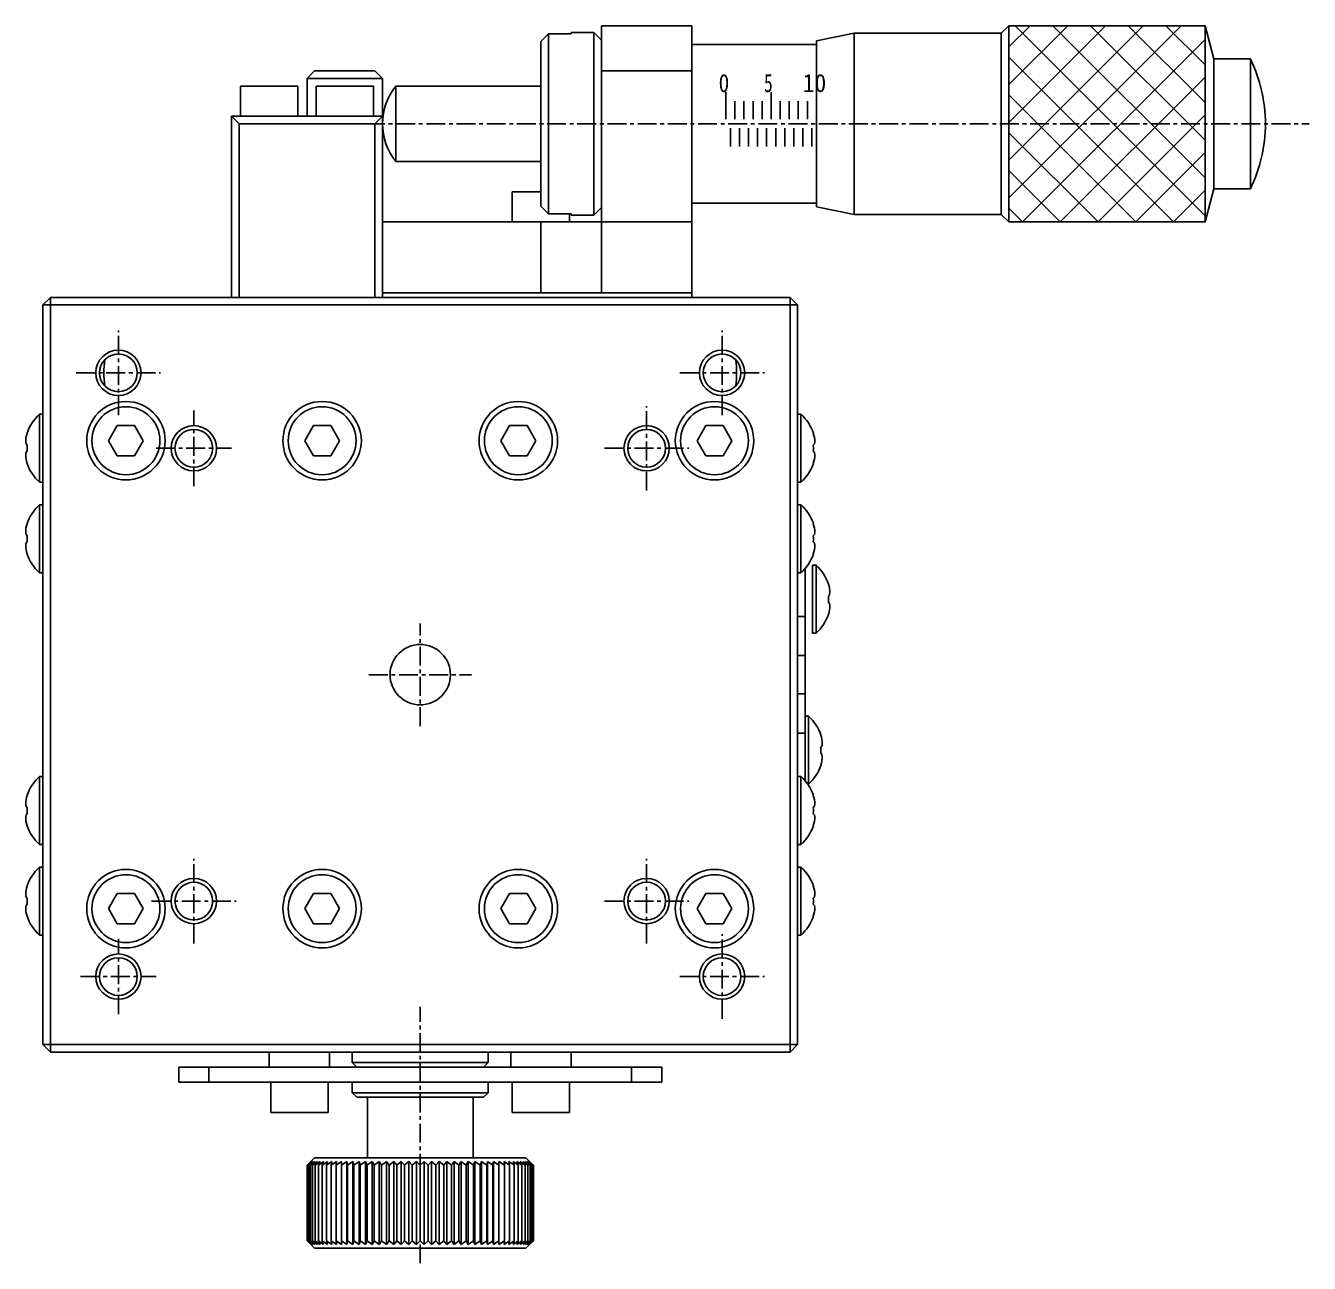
# Model space of a CAD drawing. Extents: x 81 to 407, y 46 to 311.
# Drawn here: x 152.3 to 237.3, y 125.7 to 207.7 of the extents above; entities that cross this region are included whole.
import ezdxf

# ---------------------------------------------------------------- set-up
doc = ezdxf.new("R2010")
doc.units = 0
doc.linetypes.add('CENTER', pattern=[2, 1.25, -0.25, 0.25, -0.25])
doc.layers.get('0').update_dxf_attribs({"linetype": 'CONTINUOUS'})
doc.layers.add('CENTER', color=1, linetype='CENTER')

msp = doc.modelspace()

# ---------------------------------------------------------------- linework, layer by layer
at = {"color": 7, "linetype": 'CONTINUOUS'}
for p, q in [((196.403, 207.692), (190.403, 207.692)), ((190.403, 207.692), (190.403, 204.692)), ((196.403, 204.692), (196.403, 207.692)), ((217.403, 207.692), (216.903, 207.192)), ((217.403, 207.692), (217.403, 194.692)), ((230.403, 207.692), (217.403, 207.692)), ((230.992, 205.492), (230.403, 207.692)), ((230.403, 194.692), (230.403, 207.692)), ((186.403, 206.651), (186.903, 207.159)), ((186.903, 195.225), (186.903, 207.159)), ((186.903, 207.159), (188.403, 207.159)), ((189.903, 207.242), (188.403, 207.242)), ((188.403, 207.159), (188.403, 207.242)), ((189.903, 195.142), (189.903, 207.242)), ((190.403, 206.742), (189.903, 207.242)), ((207.153, 207.192), (204.653, 206.692)), ((204.653, 195.692), (204.653, 206.692)), ((207.153, 195.192), (207.153, 207.192)), ((216.903, 207.192), (207.153, 207.192)), ((216.903, 195.192), (216.903, 207.192)), ((186.403, 195.733), (186.403, 206.651)), ((204.653, 206.442), (196.403, 206.442)), ((233.403, 205.492), (230.992, 205.492)), ((230.992, 196.892), (230.992, 205.492)), ((233.403, 196.892), (233.403, 205.492)), ((171.403, 204.692), (170.903, 204.192)), ((170.903, 201.692), (170.903, 204.192)), ((175.903, 204.192), (170.903, 204.192)), ((171.403, 204.692), (175.403, 204.692)), ((175.903, 204.192), (175.403, 204.692)), ((175.903, 204.192), (175.903, 201.692)), ((190.403, 204.692), (196.403, 204.692)), ((190.403, 204.692), (190.403, 194.692)), ((196.403, 204.692), (196.403, 194.692)), ((170.303, 203.692), (166.503, 203.692)), ((166.503, 203.692), (166.503, 201.692)), ((170.303, 201.692), (170.303, 203.692)), ((171.503, 203.692), (171.503, 201.692)), ((175.303, 203.692), (171.503, 203.692)), ((175.303, 201.692), (175.303, 203.692)), ((186.403, 203.692), (176.78, 203.692)), ((176.78, 198.692), (176.78, 203.692)), ((198.653, 201.492), (198.653, 203.292)), ((201.653, 201.492), (201.653, 203.292)), ((204.653, 201.492), (204.653, 203.292)), ((199.253, 201.492), (199.253, 202.692)), ((199.853, 201.492), (199.853, 202.692)), ((200.453, 201.492), (200.453, 202.692)), ((201.053, 201.492), (201.053, 202.692)), ((202.253, 201.492), (202.253, 202.692)), ((202.853, 201.492), (202.853, 202.692)), ((203.453, 201.492), (203.453, 202.692)), ((204.053, 201.492), (204.053, 202.692)), ((165.903, 189.692), (165.903, 201.692)), ((165.903, 201.692), (175.903, 201.692)), ((165.903, 201.692), (166.403, 201.192)), ((175.903, 201.692), (175.403, 201.192)), ((175.903, 201.692), (175.903, 189.692)), ((166.403, 201.192), (166.403, 189.692)), ((175.403, 201.192), (166.403, 201.192)), ((175.403, 189.692), (175.403, 201.192)), ((198.953, 199.692), (198.953, 200.892)), ((199.553, 199.692), (199.553, 200.892)), ((200.153, 199.692), (200.153, 200.892)), ((200.753, 199.692), (200.753, 200.892)), ((201.353, 199.692), (201.353, 200.892)), ((201.953, 199.692), (201.953, 200.892)), ((202.553, 199.692), (202.553, 200.892)), ((203.153, 199.692), (203.153, 200.892)), ((203.153, 199.692), (203.153, 200.892)), ((203.753, 199.692), (203.753, 200.892)), ((204.353, 199.692), (204.353, 200.892)), ((176.78, 198.692), (186.403, 198.692)), ((184.503, 196.692), (184.503, 194.692)), ((184.503, 196.692), (186.403, 196.692)), ((230.403, 194.692), (230.992, 196.892)), ((230.992, 196.892), (233.403, 196.892)), ((186.903, 195.225), (186.403, 195.733)), ((189.903, 195.142), (190.403, 195.642)), ((196.403, 195.942), (204.653, 195.942)), ((204.653, 195.692), (207.153, 195.192)), ((188.403, 195.225), (186.903, 195.225)), ((188.303, 194.692), (188.303, 195.225)), ((188.403, 195.142), (188.403, 195.225)), ((188.403, 195.142), (189.903, 195.142)), ((207.153, 195.192), (216.903, 195.192)), ((216.903, 195.192), (217.403, 194.692)), ((186.403, 194.692), (175.903, 194.692)), ((186.403, 194.692), (190.403, 194.692)), ((196.403, 194.692), (190.403, 194.692)), ((190.403, 194.692), (190.403, 189.992)), ((196.403, 189.992), (196.403, 194.692)), ((217.403, 194.692), (230.403, 194.692)), ((153.903, 189.692), (153.403, 189.192)), ((153.903, 189.692), (166.403, 189.692)), ((153.903, 189.692), (153.903, 189.192)), ((166.403, 189.692), (175.403, 189.692)), ((175.403, 189.692), (166.403, 189.692)), ((175.403, 189.692), (202.903, 189.692)), ((175.903, 189.992), (186.403, 189.992)), ((190.403, 189.992), (186.403, 189.992)), ((196.403, 189.992), (190.403, 189.992)), ((196.403, 189.992), (196.403, 189.692)), ((203.403, 189.192), (202.903, 189.692)), ((202.903, 189.692), (202.903, 189.192)), ((153.403, 140.192), (153.403, 189.192)), ((153.403, 189.192), (153.903, 189.192)), ((202.903, 189.192), (153.903, 189.192)), ((153.903, 189.192), (153.903, 140.192)), ((202.903, 140.192), (202.903, 189.192)), ((203.403, 189.192), (202.903, 189.192)), ((203.403, 189.192), (203.403, 140.192)), ((153.403, 181.942), (153.174, 181.942)), ((153.174, 177.442), (153.174, 181.942)), ((157.748, 180.192), (158.325, 181.192)), ((158.325, 181.192), (159.48, 181.192)), ((159.48, 181.192), (160.057, 180.192)), ((170.748, 180.192), (171.325, 181.192)), ((171.325, 181.192), (172.48, 181.192)), ((172.48, 181.192), (173.057, 180.192)), ((183.748, 180.192), (184.325, 181.192)), ((184.325, 181.192), (185.48, 181.192)), ((185.48, 181.192), (186.057, 180.192)), ((196.748, 180.192), (197.325, 181.192)), ((197.325, 181.192), (198.48, 181.192)), ((198.48, 181.192), (199.057, 180.192)), ((203.631, 181.942), (203.403, 181.942)), ((203.631, 177.442), (203.631, 181.942)), ((152.358, 180.693), (152.353, 180.699)), ((204.447, 180.693), (204.452, 180.699)), ((152.287, 179.978), (152.263, 180.106)), ((152.28, 179.384), (152.33, 179.476)), ((152.358, 179.892), (152.287, 179.978)), ((152.33, 179.476), (152.358, 179.492)), ((152.354, 179.761), (152.358, 179.892)), ((152.354, 179.629), (152.354, 179.761)), ((152.358, 179.492), (152.354, 179.629)), ((158.325, 179.192), (157.748, 180.192)), ((160.057, 180.192), (159.48, 179.192)), ((171.325, 179.192), (170.748, 180.192)), ((173.057, 180.192), (172.48, 179.192)), ((184.325, 179.192), (183.748, 180.192)), ((186.057, 180.192), (185.48, 179.192)), ((197.325, 179.192), (196.748, 180.192)), ((199.057, 180.192), (198.48, 179.192)), ((204.447, 179.892), (204.518, 179.978)), ((204.451, 179.761), (204.447, 179.892)), ((204.447, 179.492), (204.451, 179.629)), ((204.476, 179.476), (204.447, 179.492)), ((204.451, 179.629), (204.451, 179.761)), ((204.525, 179.384), (204.476, 179.476)), ((204.518, 179.978), (204.543, 180.106)), ((152.262, 179.274), (152.28, 179.384)), ((152.353, 178.685), (152.358, 178.691)), ((159.48, 179.192), (158.325, 179.192)), ((172.48, 179.192), (171.325, 179.192)), ((185.48, 179.192), (184.325, 179.192)), ((198.48, 179.192), (197.325, 179.192)), ((204.452, 178.685), (204.447, 178.691)), ((204.543, 179.274), (204.525, 179.384)), ((153.174, 177.442), (153.403, 177.442)), ((203.403, 177.442), (203.631, 177.442)), ((153.403, 175.942), (153.174, 175.942)), ((153.174, 171.442), (153.174, 175.942)), ((203.631, 175.942), (203.403, 175.942)), ((203.631, 171.442), (203.631, 175.942)), ((152.358, 174.693), (152.353, 174.699)), ((204.447, 174.693), (204.452, 174.699)), ((152.287, 173.978), (152.263, 174.106)), ((152.358, 173.892), (152.287, 173.978)), ((152.354, 173.761), (152.358, 173.892)), ((152.354, 173.629), (152.354, 173.761)), ((152.358, 173.492), (152.354, 173.629)), ((204.447, 173.892), (204.518, 173.978)), ((204.451, 173.761), (204.447, 173.892)), ((204.447, 173.492), (204.451, 173.629)), ((204.451, 173.629), (204.451, 173.761)), ((204.518, 173.978), (204.543, 174.106)), ((152.262, 173.274), (152.28, 173.384)), ((152.28, 173.384), (152.33, 173.476)), ((152.33, 173.476), (152.358, 173.492)), ((152.353, 172.685), (152.358, 172.691)), ((204.476, 173.476), (204.447, 173.492)), ((204.452, 172.685), (204.447, 172.691)), ((204.525, 173.384), (204.476, 173.476)), ((204.543, 173.274), (204.525, 173.384)), ((204.403, 171.942), (204.403, 167.442)), ((204.631, 171.942), (204.403, 171.942)), ((204.631, 171.942), (204.631, 167.442)), ((153.174, 171.442), (153.403, 171.442)), ((203.403, 171.442), (203.631, 171.442)), ((203.903, 171.724), (203.903, 168.558)), ((205.452, 170.699), (205.447, 170.693)), ((205.543, 170.11), (205.525, 170)), ((205.476, 169.908), (205.447, 169.892)), ((205.447, 169.892), (205.451, 169.755)), ((205.451, 169.623), (205.447, 169.492)), ((205.447, 169.492), (205.518, 169.406)), ((205.451, 169.755), (205.451, 169.623)), ((205.525, 170), (205.476, 169.908)), ((205.518, 169.406), (205.543, 169.278)), ((203.903, 168.558), (203.903, 165.96)), ((205.447, 168.691), (205.452, 168.685)), ((204.403, 167.442), (204.631, 167.442)), ((203.903, 165.96), (203.903, 163.424)), ((203.903, 163.424), (203.903, 160.826)), ((204.131, 161.942), (203.903, 161.942)), ((204.131, 161.942), (204.131, 157.442)), ((203.903, 160.826), (203.903, 157.66)), ((204.952, 160.699), (204.947, 160.693)), ((204.976, 159.908), (204.947, 159.892)), ((204.947, 159.892), (204.951, 159.755)), ((205.025, 160), (204.976, 159.908)), ((205.043, 160.11), (205.025, 160)), ((204.951, 159.623), (204.947, 159.492)), ((204.947, 159.492), (205.018, 159.406)), ((204.951, 159.755), (204.951, 159.623)), ((205.018, 159.406), (205.043, 159.278)), ((204.947, 158.691), (204.952, 158.685)), ((153.174, 157.942), (153.174, 153.442)), ((153.403, 157.942), (153.174, 157.942)), ((203.631, 157.942), (203.403, 157.942)), ((203.631, 157.942), (203.631, 153.442)), ((204.071, 157.442), (204.131, 157.442)), ((152.353, 156.699), (152.358, 156.693)), ((204.452, 156.699), (204.447, 156.693)), ((152.262, 156.11), (152.28, 156)), ((152.28, 156), (152.33, 155.908)), ((152.33, 155.908), (152.358, 155.892)), ((152.358, 155.892), (152.354, 155.755)), ((152.354, 155.755), (152.354, 155.623)), ((204.476, 155.908), (204.447, 155.892)), ((204.447, 155.892), (204.451, 155.755)), ((204.451, 155.755), (204.451, 155.623)), ((204.525, 156), (204.476, 155.908)), ((204.543, 156.11), (204.525, 156)), ((152.287, 155.406), (152.263, 155.278)), ((152.358, 155.492), (152.287, 155.406)), ((152.354, 155.623), (152.358, 155.492)), ((204.451, 155.623), (204.447, 155.492)), ((204.447, 155.492), (204.518, 155.406)), ((204.518, 155.406), (204.543, 155.278)), ((152.358, 154.691), (152.353, 154.685)), ((204.447, 154.691), (204.452, 154.685)), ((153.174, 153.442), (153.403, 153.442)), ((203.403, 153.442), (203.631, 153.442)), ((153.174, 151.942), (153.174, 147.442)), ((153.403, 151.942), (153.174, 151.942)), ((203.631, 151.942), (203.403, 151.942)), ((203.631, 151.942), (203.631, 147.442)), ((152.353, 150.699), (152.358, 150.693)), ((204.452, 150.699), (204.447, 150.693)), ((152.262, 150.11), (152.28, 150)), ((152.28, 150), (152.33, 149.908)), ((152.33, 149.908), (152.358, 149.892)), ((152.358, 149.892), (152.354, 149.755)), ((152.354, 149.755), (152.354, 149.623)), ((157.748, 149.192), (158.325, 150.192)), ((158.325, 150.192), (159.48, 150.192)), ((159.48, 150.192), (160.057, 149.192)), ((170.748, 149.192), (171.325, 150.192)), ((171.325, 150.192), (172.48, 150.192)), ((172.48, 150.192), (173.057, 149.192)), ((183.748, 149.192), (184.325, 150.192)), ((184.325, 150.192), (185.48, 150.192)), ((185.48, 150.192), (186.057, 149.192)), ((196.748, 149.192), (197.325, 150.192)), ((197.325, 150.192), (198.48, 150.192)), ((198.48, 150.192), (199.057, 149.192)), ((204.476, 149.908), (204.447, 149.892)), ((204.447, 149.892), (204.451, 149.755)), ((204.451, 149.755), (204.451, 149.623)), ((204.525, 150), (204.476, 149.908)), ((204.543, 150.11), (204.525, 150)), ((152.287, 149.406), (152.263, 149.278)), ((152.358, 149.492), (152.287, 149.406)), ((152.354, 149.623), (152.358, 149.492)), ((158.325, 148.192), (157.748, 149.192)), ((160.057, 149.192), (159.48, 148.192)), ((171.325, 148.192), (170.748, 149.192)), ((173.057, 149.192), (172.48, 148.192)), ((184.325, 148.192), (183.748, 149.192)), ((186.057, 149.192), (185.48, 148.192)), ((197.325, 148.192), (196.748, 149.192)), ((199.057, 149.192), (198.48, 148.192)), ((204.451, 149.623), (204.447, 149.492)), ((204.447, 149.492), (204.518, 149.406)), ((204.518, 149.406), (204.543, 149.278)), ((152.358, 148.691), (152.353, 148.685)), ((159.48, 148.192), (158.325, 148.192)), ((172.48, 148.192), (171.325, 148.192)), ((185.48, 148.192), (184.325, 148.192)), ((198.48, 148.192), (197.325, 148.192)), ((204.447, 148.691), (204.452, 148.685)), ((153.174, 147.442), (153.403, 147.442)), ((203.403, 147.442), (203.631, 147.442)), ((153.403, 140.192), (153.903, 139.692)), ((153.903, 140.192), (153.403, 140.192)), ((153.903, 140.192), (202.903, 140.192)), ((153.903, 140.192), (153.903, 139.692)), ((202.903, 139.692), (153.903, 139.692)), ((168.403, 139.692), (168.403, 138.692)), ((172.403, 138.692), (172.403, 139.692)), ((173.903, 139.692), (173.903, 138.992)), ((182.903, 138.992), (182.903, 139.692)), ((184.403, 139.692), (184.403, 138.692)), ((188.403, 138.692), (188.403, 139.692)), ((202.903, 139.692), (203.403, 140.192)), ((202.903, 140.192), (203.403, 140.192)), ((202.903, 140.192), (202.903, 139.692)), ((162.403, 138.692), (162.403, 137.692)), ((164.403, 138.692), (162.403, 138.692)), ((192.403, 138.692), (164.403, 138.692)), ((182.903, 138.992), (173.903, 138.992)), ((173.903, 138.992), (174.203, 138.692)), ((182.603, 138.692), (182.903, 138.992)), ((194.403, 138.692), (192.403, 138.692)), ((194.403, 138.692), (194.403, 137.692)), ((164.403, 137.692), (162.403, 137.692)), ((192.403, 137.692), (164.403, 137.692)), ((168.503, 137.692), (168.503, 135.692)), ((172.303, 135.692), (172.303, 137.692)), ((173.903, 137.692), (173.903, 136.992)), ((182.903, 136.992), (173.903, 136.992)), ((173.903, 136.992), (174.203, 136.692)), ((182.603, 136.692), (182.903, 136.992)), ((182.903, 136.992), (182.903, 137.692)), ((184.503, 137.692), (184.503, 135.692)), ((188.303, 135.692), (188.303, 137.692)), ((194.403, 137.692), (192.403, 137.692)), ((174.203, 136.692), (182.603, 136.692)), ((174.903, 136.692), (174.903, 132.692)), ((181.903, 132.692), (181.903, 136.692)), ((172.303, 135.692), (168.503, 135.692)), ((188.303, 135.692), (184.503, 135.692)), ((171.403, 132.692), (171.151, 132.441)), ((171.403, 132.692), (178.403, 132.692)), ((178.403, 132.692), (185.403, 132.692)), ((185.654, 132.441), (185.403, 132.692)), ((171.151, 132.441), (170.907, 132.192)), ((170.907, 132.192), (171.169, 132.441)), ((170.907, 127.192), (170.907, 132.192)), ((171.169, 132.441), (170.944, 132.192)), ((170.944, 132.192), (171.222, 132.441)), ((170.944, 127.192), (170.944, 132.192)), ((171.222, 132.441), (171.017, 132.192)), ((171.017, 132.192), (171.31, 132.441)), ((171.017, 127.192), (171.017, 132.192)), ((171.31, 132.441), (171.125, 132.192)), ((171.125, 132.192), (171.432, 132.441)), ((171.125, 127.192), (171.125, 132.192)), ((171.432, 132.441), (171.27, 132.192)), ((171.27, 132.192), (171.589, 132.441)), ((171.27, 127.192), (171.27, 132.192)), ((171.589, 132.441), (171.449, 132.192)), ((171.449, 132.192), (171.778, 132.441)), ((171.449, 127.192), (171.449, 132.192)), ((171.778, 132.441), (171.662, 132.192)), ((171.662, 132.192), (172, 132.441)), ((171.662, 127.192), (171.662, 132.192)), ((172, 132.441), (171.907, 132.192)), ((171.907, 132.192), (172.253, 132.441)), ((171.907, 127.192), (171.907, 132.192)), ((172.253, 132.441), (172.185, 132.192)), ((172.185, 132.192), (172.536, 132.441)), ((172.185, 127.192), (172.185, 132.192)), ((172.536, 132.441), (172.493, 132.192)), ((172.493, 132.192), (172.848, 132.441)), ((172.493, 127.192), (172.493, 132.192)), ((172.829, 132.192), (173.186, 132.441)), ((172.848, 132.441), (172.829, 132.192)), ((172.829, 127.192), (172.829, 132.192)), ((173.186, 126.943), (173.186, 132.441)), ((173.186, 132.441), (173.193, 132.192)), ((173.193, 132.192), (173.551, 132.441)), ((173.193, 127.192), (173.193, 132.192)), ((173.551, 126.943), (173.551, 132.441)), ((173.551, 132.441), (173.582, 132.192)), ((173.582, 132.192), (173.938, 132.441)), ((173.582, 127.192), (173.582, 132.192)), ((173.938, 126.943), (173.938, 132.441)), ((173.938, 132.441), (173.994, 132.192)), ((173.994, 132.192), (174.348, 132.441)), ((173.994, 127.192), (173.994, 132.192)), ((174.348, 126.943), (174.348, 132.441)), ((174.348, 132.441), (174.428, 132.192)), ((174.428, 132.192), (174.777, 132.441)), ((174.428, 127.192), (174.428, 132.192)), ((174.777, 126.943), (174.777, 132.441)), ((174.777, 132.441), (174.882, 132.192)), ((174.882, 132.192), (175.224, 132.441)), ((174.882, 127.192), (174.882, 132.192)), ((175.224, 126.943), (175.224, 132.441)), ((175.224, 132.441), (175.352, 132.192)), ((175.352, 132.192), (175.686, 132.441)), ((175.352, 127.192), (175.352, 132.192)), ((175.686, 126.943), (175.686, 132.441)), ((175.686, 132.441), (175.838, 132.192)), ((175.838, 132.192), (176.162, 132.441)), ((175.838, 127.192), (175.838, 132.192)), ((176.162, 126.943), (176.162, 132.441)), ((176.162, 132.441), (176.335, 132.192)), ((176.335, 132.192), (176.648, 132.441)), ((176.335, 127.192), (176.335, 132.192)), ((176.648, 126.943), (176.648, 132.441)), ((176.648, 132.441), (176.843, 132.192)), ((176.843, 132.192), (177.143, 132.441)), ((176.843, 127.192), (176.843, 132.192)), ((177.143, 126.943), (177.143, 132.441)), ((177.143, 132.441), (177.359, 132.192)), ((177.359, 132.192), (177.645, 132.441)), ((177.359, 127.192), (177.359, 132.192)), ((177.645, 132.441), (177.879, 132.192)), ((177.645, 126.943), (177.645, 132.441)), ((177.879, 132.192), (178.15, 132.441)), ((177.879, 127.192), (177.879, 132.192)), ((178.15, 126.943), (178.15, 132.441)), ((178.15, 132.441), (178.403, 132.192)), ((178.403, 132.192), (178.656, 132.441)), ((178.403, 127.192), (178.403, 132.192)), ((178.656, 126.943), (178.656, 132.441)), ((178.656, 132.441), (178.926, 132.192)), ((178.926, 132.192), (179.161, 132.441)), ((178.926, 127.192), (178.926, 132.192)), ((179.161, 126.943), (179.161, 132.441)), ((179.161, 132.441), (179.446, 132.192)), ((179.446, 132.192), (179.662, 132.441)), ((179.446, 127.192), (179.446, 132.192)), ((179.662, 126.943), (179.662, 132.441)), ((179.662, 132.441), (179.962, 132.192)), ((179.962, 132.192), (180.157, 132.441)), ((179.962, 127.192), (179.962, 132.192)), ((180.157, 126.943), (180.157, 132.441)), ((180.157, 132.441), (180.47, 132.192)), ((180.47, 132.192), (180.643, 132.441)), ((180.47, 127.192), (180.47, 132.192)), ((180.643, 126.943), (180.643, 132.441)), ((180.643, 132.441), (180.968, 132.192)), ((180.968, 132.192), (181.119, 132.441)), ((180.968, 127.192), (180.968, 132.192)), ((181.119, 126.943), (181.119, 132.441)), ((181.119, 132.441), (181.453, 132.192)), ((181.453, 132.192), (181.581, 132.441)), ((181.453, 127.192), (181.453, 132.192)), ((181.581, 126.943), (181.581, 132.441)), ((181.581, 132.441), (181.924, 132.192)), ((181.924, 132.192), (182.028, 132.441)), ((181.924, 127.192), (181.924, 132.192)), ((182.028, 126.943), (182.028, 132.441)), ((182.028, 132.441), (182.377, 132.192)), ((182.377, 132.192), (182.458, 132.441)), ((182.377, 127.192), (182.377, 132.192)), ((182.458, 126.943), (182.458, 132.441)), ((182.458, 132.441), (182.811, 132.192)), ((182.811, 132.192), (182.867, 132.441)), ((182.811, 127.192), (182.811, 132.192)), ((182.867, 126.943), (182.867, 132.441)), ((182.867, 132.441), (183.224, 132.192)), ((183.224, 132.192), (183.255, 132.441)), ((183.224, 127.192), (183.224, 132.192)), ((183.255, 126.943), (183.255, 132.441)), ((183.255, 132.441), (183.613, 132.192)), ((183.613, 132.192), (183.619, 132.441)), ((183.613, 127.192), (183.613, 132.192)), ((183.619, 126.943), (183.619, 132.441)), ((183.619, 132.441), (183.976, 132.192)), ((183.976, 132.192), (183.958, 132.441)), ((183.958, 132.441), (184.313, 132.192)), ((183.976, 127.192), (183.976, 132.192)), ((184.313, 132.192), (184.269, 132.441)), ((184.269, 132.441), (184.62, 132.192)), ((184.313, 127.192), (184.313, 132.192)), ((184.62, 132.192), (184.552, 132.441)), ((184.552, 132.441), (184.898, 132.192)), ((184.62, 127.192), (184.62, 132.192)), ((184.898, 132.192), (184.805, 132.441)), ((184.805, 132.441), (185.144, 132.192)), ((184.898, 127.192), (184.898, 132.192)), ((185.144, 132.192), (185.027, 132.441)), ((185.027, 132.441), (185.357, 132.192)), ((185.144, 127.192), (185.144, 132.192)), ((185.357, 132.192), (185.217, 132.441)), ((185.217, 132.441), (185.536, 132.192)), ((185.357, 127.192), (185.357, 132.192)), ((185.536, 132.192), (185.373, 132.441)), ((185.373, 132.441), (185.68, 132.192)), ((185.68, 132.192), (185.496, 132.441)), ((185.496, 132.441), (185.789, 132.192)), ((185.536, 127.192), (185.536, 132.192)), ((185.789, 132.192), (185.583, 132.441)), ((185.583, 132.441), (185.862, 132.192)), ((185.862, 132.192), (185.636, 132.441)), ((185.636, 132.441), (185.898, 132.192)), ((185.898, 132.192), (185.654, 132.441)), ((185.68, 127.192), (185.68, 132.192)), ((185.789, 127.192), (185.789, 132.192)), ((185.862, 127.192), (185.862, 132.192)), ((185.898, 127.192), (185.898, 132.192)), ((171.169, 126.943), (170.907, 127.192)), ((170.907, 127.192), (171.151, 126.943)), ((171.222, 126.943), (170.944, 127.192)), ((170.944, 127.192), (171.169, 126.943)), ((171.31, 126.943), (171.017, 127.192)), ((171.017, 127.192), (171.222, 126.943)), ((171.432, 126.943), (171.125, 127.192)), ((171.125, 127.192), (171.31, 126.943)), ((171.151, 126.943), (171.403, 126.692)), ((171.589, 126.943), (171.27, 127.192)), ((171.27, 127.192), (171.432, 126.943)), ((171.778, 126.943), (171.449, 127.192)), ((171.449, 127.192), (171.589, 126.943)), ((172, 126.943), (171.662, 127.192)), ((171.662, 127.192), (171.778, 126.943)), ((172.253, 126.943), (171.907, 127.192)), ((171.907, 127.192), (172, 126.943)), ((172.536, 126.943), (172.185, 127.192)), ((172.185, 127.192), (172.253, 126.943)), ((172.848, 126.943), (172.493, 127.192)), ((172.493, 127.192), (172.536, 126.943)), ((173.186, 126.943), (172.829, 127.192)), ((172.829, 127.192), (172.848, 126.943)), ((173.193, 127.192), (173.186, 126.943)), ((173.551, 126.943), (173.193, 127.192)), ((173.582, 127.192), (173.551, 126.943)), ((173.938, 126.943), (173.582, 127.192)), ((173.994, 127.192), (173.938, 126.943)), ((174.348, 126.943), (173.994, 127.192)), ((174.428, 127.192), (174.348, 126.943)), ((174.777, 126.943), (174.428, 127.192)), ((174.882, 127.192), (174.777, 126.943)), ((175.224, 126.943), (174.882, 127.192)), ((175.352, 127.192), (175.224, 126.943)), ((175.686, 126.943), (175.352, 127.192)), ((175.838, 127.192), (175.686, 126.943)), ((176.162, 126.943), (175.838, 127.192)), ((176.335, 127.192), (176.162, 126.943)), ((176.648, 126.943), (176.335, 127.192)), ((176.843, 127.192), (176.648, 126.943)), ((177.143, 126.943), (176.843, 127.192)), ((177.359, 127.192), (177.143, 126.943)), ((177.645, 126.943), (177.359, 127.192)), ((177.879, 127.192), (177.645, 126.943)), ((178.15, 126.943), (177.879, 127.192)), ((178.403, 127.192), (178.15, 126.943)), ((178.656, 126.943), (178.403, 127.192)), ((178.926, 127.192), (178.656, 126.943)), ((179.161, 126.943), (178.926, 127.192)), ((179.446, 127.192), (179.161, 126.943)), ((179.662, 126.943), (179.446, 127.192)), ((179.962, 127.192), (179.662, 126.943)), ((180.157, 126.943), (179.962, 127.192)), ((180.47, 127.192), (180.157, 126.943)), ((180.643, 126.943), (180.47, 127.192)), ((180.968, 127.192), (180.643, 126.943)), ((181.119, 126.943), (180.968, 127.192)), ((181.453, 127.192), (181.119, 126.943)), ((181.581, 126.943), (181.453, 127.192)), ((181.924, 127.192), (181.581, 126.943)), ((182.028, 126.943), (181.924, 127.192)), ((182.377, 127.192), (182.028, 126.943)), ((182.458, 126.943), (182.377, 127.192)), ((182.811, 127.192), (182.458, 126.943)), ((182.867, 126.943), (182.811, 127.192)), ((183.224, 127.192), (182.867, 126.943)), ((183.255, 126.943), (183.224, 127.192)), ((183.613, 127.192), (183.255, 126.943)), ((183.619, 126.943), (183.613, 127.192)), ((183.976, 127.192), (183.619, 126.943)), ((184.313, 127.192), (183.958, 126.943)), ((183.958, 126.943), (183.976, 127.192)), ((184.62, 127.192), (184.269, 126.943)), ((184.269, 126.943), (184.313, 127.192)), ((184.898, 127.192), (184.552, 126.943)), ((184.552, 126.943), (184.62, 127.192)), ((185.144, 127.192), (184.805, 126.943)), ((184.805, 126.943), (184.898, 127.192)), ((185.357, 127.192), (185.027, 126.943)), ((185.027, 126.943), (185.144, 127.192)), ((185.536, 127.192), (185.217, 126.943)), ((185.217, 126.943), (185.357, 127.192)), ((185.68, 127.192), (185.373, 126.943)), ((185.373, 126.943), (185.536, 127.192)), ((185.403, 126.692), (185.654, 126.943)), ((185.789, 127.192), (185.496, 126.943)), ((185.496, 126.943), (185.68, 127.192)), ((185.862, 127.192), (185.583, 126.943)), ((185.583, 126.943), (185.789, 127.192)), ((185.898, 127.192), (185.636, 126.943)), ((185.636, 126.943), (185.862, 127.192)), ((185.654, 126.943), (185.898, 127.192)), ((171.403, 126.692), (178.403, 126.692)), ((178.403, 126.692), (185.403, 126.692))]:
    msp.add_line(p, q, dxfattribs=at)
at = {"color": 3, "linetype": 'CONTINUOUS'}
for p, q in [((217.403, 194.692), (217.403, 207.692)), ((230.403, 207.692), (217.403, 207.692)), ((217.403, 206.284), (218.811, 207.692)), ((217.403, 203.784), (221.311, 207.692)), ((217.403, 201.284), (223.811, 207.692)), ((217.403, 198.784), (226.311, 207.692)), ((217.403, 196.284), (228.811, 207.692)), ((217.811, 207.692), (230.403, 195.1)), ((220.311, 207.692), (230.403, 197.6)), ((222.811, 207.692), (230.403, 200.1)), ((225.311, 207.692), (230.403, 202.6)), ((227.811, 207.692), (230.403, 205.1)), ((230.311, 207.692), (230.403, 207.6)), ((230.403, 194.692), (230.403, 207.692)), ((218.311, 194.692), (230.403, 206.784)), ((217.403, 205.6), (228.311, 194.692)), ((220.811, 194.692), (230.403, 204.284)), ((217.403, 203.1), (225.811, 194.692)), ((223.311, 194.692), (230.403, 201.784)), ((217.403, 200.6), (223.311, 194.692)), ((225.811, 194.692), (230.403, 199.284)), ((217.403, 198.1), (220.811, 194.692)), ((228.311, 194.692), (230.403, 196.784)), ((217.403, 195.6), (218.311, 194.692)), ((186.403, 194.692), (186.403, 189.992)), ((217.403, 194.692), (230.403, 194.692)), ((203.403, 168.558), (203.903, 168.558)), ((203.903, 165.96), (203.403, 165.96)), ((203.403, 163.424), (203.903, 163.424)), ((203.903, 160.826), (203.403, 160.826)), ((164.403, 138.692), (164.403, 137.692)), ((192.403, 138.692), (192.403, 137.692))]:
    msp.add_line(p, q, dxfattribs=at)
for centre in [(158.403, 184.692), (198.403, 184.692), (163.403, 179.692), (193.403, 179.692), (163.403, 149.692), (193.403, 149.692), (158.403, 144.692), (198.403, 144.692)]:
    msp.add_circle(centre, 1.5, dxfattribs=at)
at = {"color": 7, "linetype": 'CONTINUOUS'}
for centre, radius in [((158.403, 184.692), 1.25), ((198.403, 184.692), 1.25), ((158.903, 180.192), 2.6), ((158.903, 180.192), 2.25), ((171.903, 180.192), 2.6), ((171.903, 180.192), 2.25), ((184.903, 180.192), 2.6), ((184.903, 180.192), 2.25), ((197.903, 180.192), 2.6), ((197.903, 180.192), 2.25), ((163.403, 179.692), 1.25), ((193.403, 179.692), 1.25), ((178.403, 164.692), 2), ((158.903, 149.192), 2.6), ((158.903, 149.192), 2.25), ((171.903, 149.192), 2.6), ((171.903, 149.192), 2.25), ((184.903, 149.192), 2.6), ((184.903, 149.192), 2.25), ((197.903, 149.192), 2.6), ((197.903, 149.192), 2.25), ((163.403, 149.692), 1.25), ((193.403, 149.692), 1.25), ((158.403, 144.692), 1.25), ((198.403, 144.692), 1.25)]:
    msp.add_circle(centre, radius, dxfattribs=at)
for centre, radius, start, end in [((224.658, 201.192), 9.745, 0, 26.18379), ((179.903, 201.192), 4, 141.31781, 180), ((179.903, 201.192), 4, 180, 218.68219), ((224.658, 201.192), 9.745, 333.81621, 0), ((155.231, 179.692), 3.049, 132.43594, 160.72042), ((201.574, 179.692), 3.049, 19.27958, 47.56406), ((153.837, 180.15), 1.575, 159.83465, 181.60118), ((202.968, 180.15), 1.575, 358.39882, 20.16535), ((153.875, 179.241), 1.613, 178.82867, 199.92841), ((155.231, 179.692), 3.049, 199.27958, 227.56406), ((201.574, 179.692), 3.049, 312.43594, 340.72042), ((202.93, 179.241), 1.613, 340.07159, 1.17133), ((155.231, 173.692), 3.049, 132.43594, 160.72042), ((201.574, 173.692), 3.049, 19.27958, 47.56406), ((153.837, 174.15), 1.575, 159.83465, 181.60118), ((202.968, 174.15), 1.575, 358.39882, 20.16535), ((153.875, 173.241), 1.613, 178.82867, 199.92841), ((155.231, 173.692), 3.049, 199.27958, 227.56406), ((201.574, 173.692), 3.049, 312.43594, 340.72042), ((202.93, 173.241), 1.613, 340.07159, 1.17133), ((202.574, 169.692), 3.049, 19.27958, 47.56406), ((203.93, 170.143), 1.613, 358.82867, 19.92841), ((203.968, 169.234), 1.575, 339.83465, 1.60118), ((202.574, 169.692), 3.049, 312.43594, 340.72042), ((202.074, 159.692), 3.049, 19.27958, 47.56406), ((203.43, 160.143), 1.613, 358.82867, 19.92841), ((203.468, 159.234), 1.575, 339.83465, 1.60118), ((202.074, 159.692), 3.049, 312.43594, 340.72042), ((155.231, 155.692), 3.049, 132.43594, 160.72042), ((201.574, 155.692), 3.049, 19.27958, 47.56406), ((153.875, 156.143), 1.613, 160.07159, 181.17133), ((202.93, 156.143), 1.613, 358.82867, 19.92841), ((153.837, 155.234), 1.575, 178.39882, 200.16535), ((202.968, 155.234), 1.575, 339.83465, 1.60118), ((155.231, 155.692), 3.049, 199.27958, 227.56406), ((201.574, 155.692), 3.049, 312.43594, 340.72042), ((155.231, 149.692), 3.049, 132.43594, 160.72042), ((201.574, 149.692), 3.049, 19.27958, 47.56406), ((153.875, 150.143), 1.613, 160.07159, 181.17133), ((202.93, 150.143), 1.613, 358.82867, 19.92841), ((153.837, 149.234), 1.575, 178.39882, 200.16535), ((202.968, 149.234), 1.575, 339.83465, 1.60118), ((155.231, 149.692), 3.049, 199.27958, 227.56406), ((201.574, 149.692), 3.049, 312.43594, 340.72042)]:
    msp.add_arc(centre, radius, start, end, dxfattribs=at)
at = {"color": 3, "linetype": 'CONTINUOUS'}
for centre, start, end in [((164.614, 184.692), 173.09871, 186.90129), ((192.191, 184.692), 353.09871, 6.90129)]:
    msp.add_arc(centre, 7.169, start, end, dxfattribs=at)
at = {"layer": 'CENTER', "color": 1, "linetype": 'CENTER'}
for p, q in [((172.811, 201.192), (237.311, 201.192)), ((158.403, 181.892), (158.403, 187.492)), ((198.403, 181.892), (198.403, 187.492)), ((155.603, 184.692), (161.203, 184.692)), ((195.603, 184.692), (201.203, 184.692)), ((163.403, 177.192), (163.403, 182.192)), ((193.403, 176.892), (193.403, 182.492)), ((160.903, 179.692), (165.903, 179.692)), ((190.603, 179.692), (196.203, 179.692)), ((178.403, 161.292), (178.403, 168.092)), ((175.003, 164.692), (181.803, 164.692)), ((163.403, 146.892), (163.403, 152.492)), ((193.403, 146.892), (193.403, 152.492)), ((160.603, 149.692), (166.203, 149.692)), ((190.603, 149.692), (196.203, 149.692)), ((158.403, 142.192), (158.403, 147.192)), ((198.403, 141.892), (198.403, 147.492)), ((155.903, 144.692), (160.903, 144.692)), ((195.603, 144.692), (201.203, 144.692)), ((178.403, 125.692), (178.403, 142.692))]:
    msp.add_line(p, q, dxfattribs=at)

# ---------------------------------------------------------------- texts
at = {"color": 7, "linetype": 'CONTINUOUS'}
for s, width, p in [('0', 0.864, (198.173, 203.292)), ('5', 0.72, (201.173, 203.292)), ('10', 0.96, (203.741, 203.292))]:
    msp.add_text(s, height=1.2, dxfattribs=dict(at, width=width)).set_placement(p)

doc.saveas('drawing.dxf')
